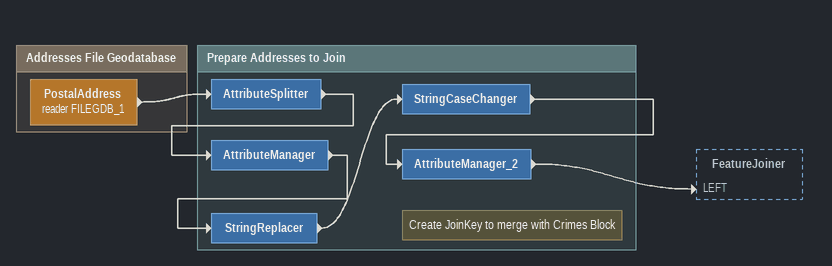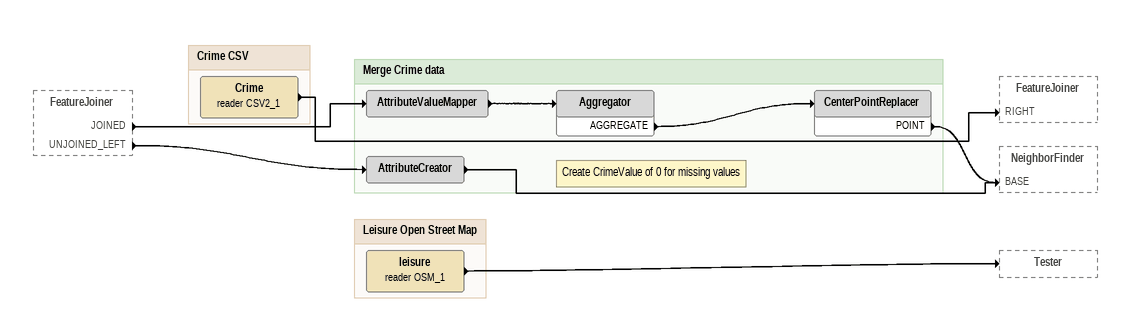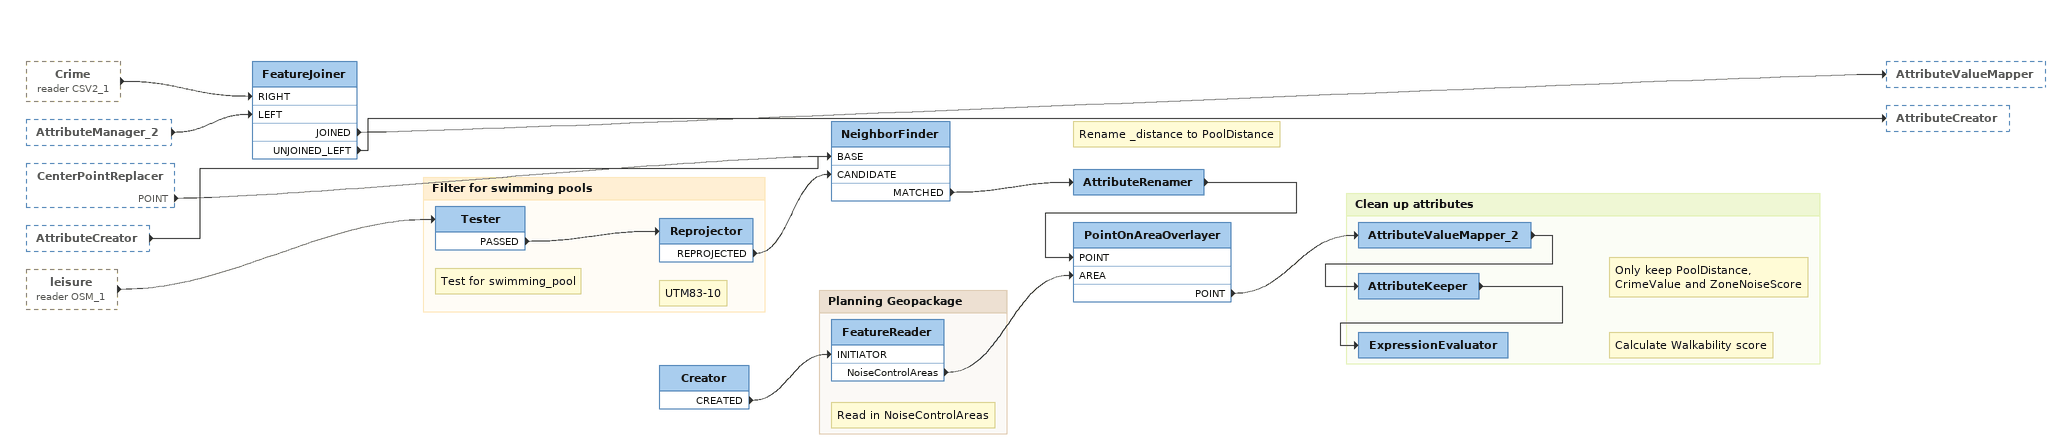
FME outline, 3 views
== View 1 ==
Bookmark: Addresses File Geodatabase
PostalAddress (reader FILEGDB_1)
    -> AttributeSplitter

Bookmark: Prepare Addresses to Join
AttributeSplitter
    -> AttributeManager
AttributeManager
    -> StringReplacer
StringReplacer
    -> StringCaseChanger
StringCaseChanger
    -> AttributeManager_2
Note: Create JoinKey to merge with Crimes Block
AttributeManager_2
    -> FeatureJoiner [LEFT]

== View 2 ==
FeatureJoiner [outside]
    JOINED -> AttributeValueMapper
    UNJOINED_LEFT -> AttributeCreator

Bookmark: Crime CSV
Crime (reader CSV2_1)
    -> FeatureJoiner [RIGHT]

Bookmark: Merge Crime data
AttributeValueMapper
    -> Aggregator
Aggregator
    AGGREGATE -> CenterPointReplacer
CenterPointReplacer
    POINT -> NeighborFinder [BASE]
Note: Create CrimeValue of 0 for missing values
AttributeCreator
    -> NeighborFinder [BASE]

Bookmark: Leisure Open Street Map
leisure (reader OSM_1)
    -> Tester

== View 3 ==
Crime (reader CSV2_1) [outside]
    -> FeatureJoiner [RIGHT]
AttributeManager_2 [outside]
    -> FeatureJoiner [LEFT]
CenterPointReplacer [outside]
    POINT -> NeighborFinder [BASE]
AttributeCreator [outside]
    -> NeighborFinder [BASE]
leisure (reader OSM_1) [outside]
    -> Tester
FeatureJoiner
    JOINED -> AttributeValueMapper
    UNJOINED_LEFT -> AttributeCreator
NeighborFinder
    MATCHED -> AttributeRenamer
Note: Rename _distance to PoolDistance
AttributeRenamer
    -> PointOnAreaOverlayer [POINT]
Creator
    CREATED -> FeatureReader [INITIATOR]
PointOnAreaOverlayer
    POINT -> AttributeValueMapper_2

Bookmark: Filter for swimming pools
Note: Test for swimming_pool
Tester
    PASSED -> Reprojector
Note: UTM83-10
Reprojector
    REPROJECTED -> NeighborFinder [CANDIDATE]

Bookmark: Planning Geopackage
Note: Read in NoiseControlAreas
FeatureReader
    NoiseControlAreas -> PointOnAreaOverlayer [AREA]

Bookmark: Clean up attributes
AttributeValueMapper_2
    -> AttributeKeeper
Note: Only keep PoolDistance, CrimeValue and ZoneNoiseScore
AttributeKeeper
    -> ExpressionEvaluator
Note: Calculate Walkability score
ExpressionEvaluator
